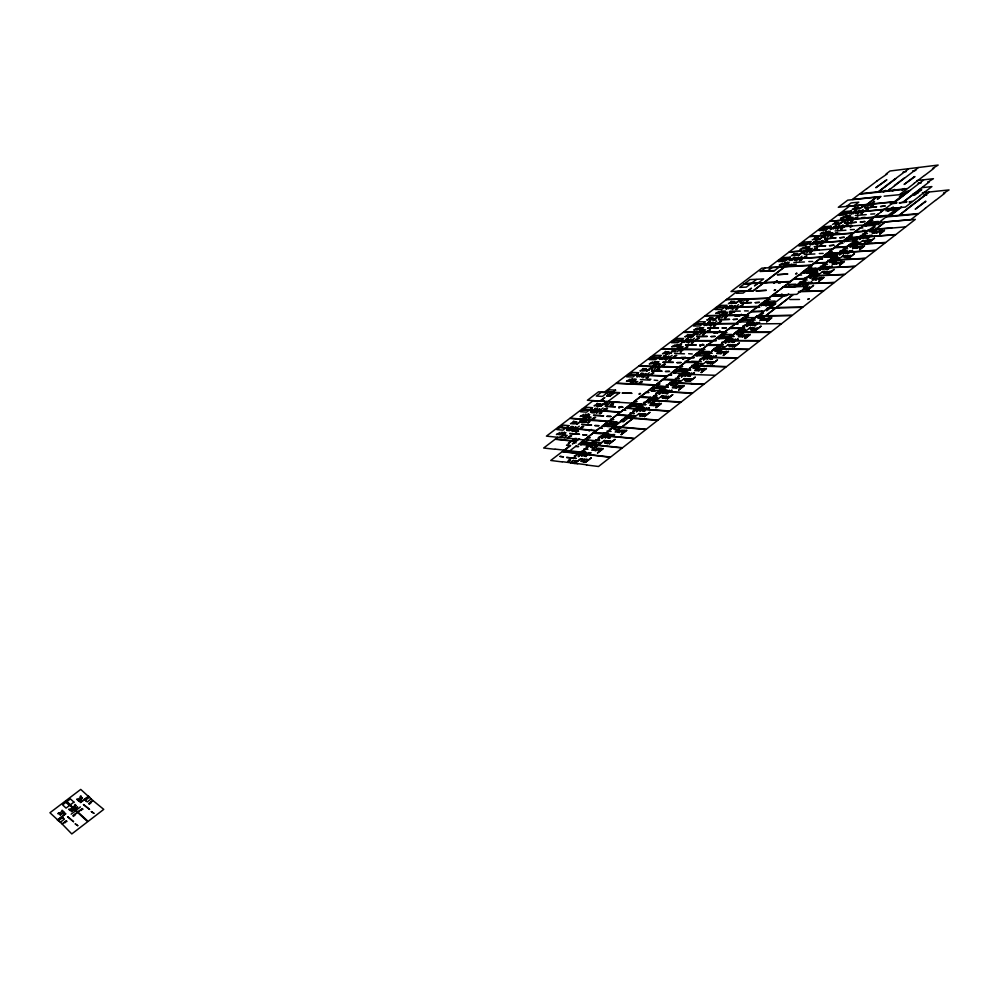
<?xml version="1.0" encoding="UTF-8"?>
<svg xmlns="http://www.w3.org/2000/svg" width="999" height="999" viewBox="0 0 999 999"><rect width="100%" height="100%" fill="white"/><g stroke="black" fill="none" stroke-linecap="round" stroke-linejoin="round"><path stroke-width="1.5" d="M925.299 208.279L935.364 200.437M925.511 208.254L918.718 213.549L899.287 215.285L925.136 195.267L926.448 195.142M935.576 200.412L944.767 193.257L943.431 193.394M715.134 375.537L704.095 384.14L691.183 383.591M781.368 323.876L770.778 332.13L757.404 332.155M905.531 227.023L895.891 234.553L869.48 236.538L872.289 235.215M584.053 462.025L584.715 461.513L583.778 461.401M607.804 443.618L608.466 443.106L607.504 443.007M642.807 416.483L643.443 415.996L639.535 415.909L641.296 414.548L638.373 414.323M665.721 398.726L666.345 398.239L662.387 398.201L664.123 396.865L661.163 396.703M688.311 381.218L688.935 380.731L687.924 380.694M710.576 363.948L711.201 363.474L707.142 363.549L708.828 362.25L705.794 362.175M732.542 346.915L733.154 346.453L729.058 346.591L730.719 345.304M754.208 330.132L754.807 329.67L753.758 329.67M806.867 289.31L807.442 288.861L806.368 288.898M827.509 273.301L828.084 272.864L826.997 272.914M847.889 257.505L848.451 257.08L847.352 257.143M867.994 241.92L868.543 241.496L867.444 241.571M799.512 299.463L789.859 299.525M649.375 402.747L651.161 403.059L654.245 400.661M810.838 278.022L812.824 278.084L815.609 275.924L817.157 275.849L812.062 279.995L817.419 275.836L844.58 274.575L834.527 282.405L807.429 283.529M851.248 246.803L853.283 246.803L857.567 244.593L852.622 248.614L857.841 244.58L885.489 242.657L875.711 250.287L849.525 251.973L852.634 250.437L848.101 252.06M581.718 455.956L583.94 454.245M584.253 454.008L586.563 452.372L584.427 454.021M605.244 437.774L607.429 436.088M607.729 435.851L610.014 434.24L607.916 435.876M639.909 410.989L642.045 409.34M642.345 409.103L644.58 407.53L642.519 409.115M662.599 393.444L664.71 391.82M665.009 391.596L667.22 390.035L665.197 391.596M684.989 376.148L687.062 374.55M687.362 374.325L689.547 372.777L687.549 374.325M707.055 359.091L709.115 357.505L706.842 357.467L703.733 359.865M728.82 342.27L730.856 340.709L728.558 340.696L725.486 343.069M750.299 325.686L752.297 324.138L749.974 324.163L746.952 326.498M802.509 285.339L804.432 283.841L802.06 283.941L799.125 286.201M822.989 269.505L824.887 268.044L822.489 268.169L819.592 270.392M843.193 253.896L845.067 252.447L842.644 252.597L839.797 254.795M863.136 238.486L864.984 237.05L862.537 237.238L859.727 239.41M581.893 455.981L584.115 454.258M605.419 437.799L607.604 436.101M640.084 411.001L642.232 409.353M662.787 393.456L664.897 391.833M685.177 376.161L687.25 374.55M707.242 359.103L709.302 357.517L711.45 357.555M729.02 342.27L731.043 340.709L733.216 340.721M750.486 325.674L752.484 324.138L754.682 324.113M802.697 285.327L804.632 283.841L806.892 283.741M823.188 269.505L825.087 268.032L827.359 267.907M843.393 253.883L845.266 252.435L847.564 252.285M863.336 238.474L865.184 237.038L867.507 236.863M875.599 229.283L885.102 221.94M573.051 463.286L576.46 460.801L574.537 460.564M596.515 445.292L593.319 447.764L591.371 447.552L593.381 447.564M596.715 444.992L600.087 442.532L598.139 442.332M619.855 427.247L616.695 429.695L614.722 429.52L616.758 429.495M631.58 418.032L634.889 415.621L632.904 415.472M654.42 400.387L657.692 398.002L655.669 397.889M676.773 383.254L673.726 385.614L671.678 385.514L673.776 385.427M676.935 382.979L680.169 380.631L678.109 380.544M919.742 195.841L931.905 186.588L922.114 187.637M919.954 195.816L913.136 201.099L909.14 201.96L912.437 201.636L905.406 207.068L884.44 209.066L881.068 211.838M580.781 458.666L574.562 463.474L570.616 462.974M583.891 456.206L586.338 454.52L587.4 454.645L585.177 456.368L586.413 456.506L585.676 456.131L587.574 454.67L610.302 457.305L598.513 466.496L586.401 464.972M604.383 440.409L598.251 445.154L594.243 444.73M607.442 437.999L609.865 436.326L610.938 436.426L608.753 438.124L610.002 438.249L609.253 437.887L611.126 436.451L634.19 438.673L622.577 447.727L598.488 445.179L603.571 441.246L606.418 441.546L604.632 442.932L607.567 443.593M639.16 413.511L633.154 418.156L629.058 417.832M642.145 411.151L644.542 409.503L645.629 409.59L643.493 411.238L644.767 411.338L643.993 411.014L645.816 409.602L669.392 411.213L658.029 420.079L645.454 419.105M661.937 395.904L656.018 400.474L651.86 400.224M664.884 393.569L668.356 392.008L666.233 393.643L667.532 393.706M684.39 378.534L678.558 383.042L674.35 382.867M687.287 376.236L690.746 374.675L688.673 376.286L689.984 376.336M706.53 361.401L700.774 365.859L699.325 365.821M709.39 359.141L712.836 357.58L710.789 359.178L712.112 359.203M728.371 344.518L722.689 348.913L721.228 348.888M731.193 342.282L735.451 338.998M749.912 327.859L744.305 332.192L742.819 332.192M752.684 325.662L756.88 322.415M804.957 285.239L809.015 282.105M822.814 271.478L817.469 275.612L815.933 275.674M825.461 269.38L829.457 266.283M843.081 255.806L837.811 259.877L836.25 259.965M845.691 253.734L849.637 250.687M863.074 240.334L857.879 244.355L856.305 244.468M865.646 238.299L869.555 235.277M581.018 458.691L580.282 459.265L582.305 458.841M604.62 440.434L603.896 440.996L605.931 440.559M639.41 413.524L638.686 414.086L640.746 413.623M662.187 395.916L661.475 396.453L663.536 395.991M684.64 378.546L683.94 379.083L686.013 378.596M706.78 361.413L706.093 361.938L708.179 361.438M727.946 345.042L728.621 344.518M749.5 328.371L750.162 327.859M823.076 271.466L822.439 271.953L824.562 271.391M843.356 255.781L842.719 256.268L844.842 255.694M587.712 454.408L589.922 452.684L591.171 452.822L587.887 454.42M611.251 436.188L613.436 434.503L614.697 434.615L611.425 436.213M645.928 409.353L649.362 407.779L646.116 409.365M668.643 391.783L672.065 390.209L668.831 391.783M691.046 374.45L694.442 372.877L691.233 374.45M713.124 357.355L716.52 355.794L713.323 357.367M734.902 340.509L738.286 338.948L735.102 340.509M756.393 323.888L759.752 322.327L756.58 323.888M808.616 283.479L811.95 281.918L808.815 283.466M871.128 235.115L868.044 236.638M690.946 374.675L689.16 376.061L690.297 376.099M729.357 345.055L730.032 344.53M750.923 328.371L751.585 327.847M756.305 324.101L754.607 325.424L755.768 325.412M814.173 279.433L813.523 279.92L814.435 279.42M834.59 263.624L833.953 264.111L834.864 263.611M847.664 253.421L849.262 252.173L875.436 250.499L865.496 258.254L851.51 259.078M874.625 232.642L874 233.129L874.899 232.63M582.542 458.878L581.793 459.453L585.064 459.178L581.418 461.113L583.541 461.363L586.188 459.315L587.375 459.453L586.101 459.602M606.168 440.584L605.431 441.158L608.741 440.846L605.107 442.769L607.267 442.982L609.877 440.959L611.076 441.083L609.79 441.233M640.983 413.648L640.272 414.198L643.606 413.836L640.022 415.734M663.786 396.004L663.074 396.541L666.445 396.141M686.263 378.609L685.564 379.145L688.96 378.708M708.428 361.451L707.742 361.988L711.163 361.513M729.607 345.055L730.294 344.53M751.186 328.371L751.847 327.847M824.824 271.378L824.187 271.865L827.721 271.228M845.104 255.682L844.48 256.169L848.026 255.494M752.309 328.584L750.674 329.857L753.945 330.132M815.908 279.345L815.271 279.845L816.67 279.782L815.821 279.62L817.819 278.072M836.35 263.524L835.713 264.023L837.137 263.936L836.263 263.786L838.236 262.262M856.505 247.914L855.881 248.401L857.604 248.089L853.246 248.139M865.733 240.771L864.21 241.945L867.719 241.945M876.41 232.505L875.798 232.992L877.234 232.879L876.348 232.755L878.258 231.268L880.743 231.069M655.681 403.608L653.471 405.319L654.195 405.631L649.725 405.344L655.656 400.749L650.911 400.661L648.051 402.872L650.661 400.649L647.702 400.474L644.767 402.722L643.506 402.647M662.874 398.039L666.133 396.391M707.629 363.386L710.851 361.75M729.545 346.416L732.754 344.792M744.355 334.952L742.257 336.576L743.056 336.8L738.348 336.8L743.968 332.455L742.494 332.455L739.56 334.715L737.449 334.715L739.597 334.54M753.234 328.072L751.161 329.682L753.496 329.67L757.192 327.822M765.758 318.369L763.698 319.967L764.51 320.192L759.752 320.242L765.296 315.959L763.798 315.984L760.913 318.206L758.765 318.244L760.938 318.044M826.285 271.503L824.3 273.052L826.735 272.927L830.356 271.104M846.59 255.781L844.63 257.305L850.698 255.332M856.443 248.164L858.378 246.666L860.851 246.491M905.494 210.115L915.484 202.385M905.718 210.102L898.963 215.322L889.734 216.146L901.647 207.093M915.708 202.36L924.812 195.305L923.513 195.442M642.22 415.896L644.78 413.923L646.003 414.011L644.705 414.185M658.154 403.758L655.369 405.706L656.605 405.794L655.931 405.482M665.109 398.164L668.868 396.278M709.914 363.436L713.648 361.576M731.855 346.441L735.564 344.58M746.952 334.952L744.292 336.8L745.591 336.813L744.854 336.576M768.381 318.331L765.758 320.167L767.07 320.155L766.32 319.942M820.504 277.947L818.506 279.495M840.946 262.1L838.973 263.636M583.816 462L580.943 461.276L582.754 459.865L579.944 459.515L574.787 463.499L577.597 463.861M659.128 403.621L659.777 403.334L650.986 404.57L655.906 400.761L680.868 402.26L669.692 410.976L644.83 409.278M688.049 381.206L684.927 380.756L686.638 379.433L683.628 379.32M747.951 334.777L748.588 334.478L739.585 336.051L744.23 332.455L770.441 332.392L759.889 340.622L733.753 340.509M769.392 318.157L770.029 317.869L760.976 319.505L765.559 315.959L792.057 315.534L781.643 323.651L755.219 323.901M806.593 289.323L803.208 289.173L804.794 287.949L803.596 287.999M821.528 277.747L822.152 277.46L812.699 279.495M827.247 273.314L823.825 273.227L825.386 272.015L822.165 272.178M841.982 261.9L842.607 261.601L833.104 263.711M847.614 257.53L844.155 257.48L845.691 256.293L842.444 256.493M608.141 426.436L605.282 425.986M862.661 230.457L865.321 230.382M887.574 211.351L893.156 207.055M888.298 211.288L893.268 207.467M765.958 306.131L768.543 304.283L775.174 304.121M781.967 293.943L779.62 295.617L773.014 295.829M590.834 443.131L588.149 445.204L581.918 444.543M591.47 442.644L594.155 440.584L587.899 439.947M603.446 433.416L605.044 433.766L616.645 424.812L605.219 423.851M612 426.823L614.66 424.775L608.316 424.238M635.514 408.691L638.124 406.68L631.693 406.243M638.548 406.468L641.346 404.195L634.902 403.783M661.4 388.848L658.691 390.821L652.172 390.484M684.665 370.791L687.2 368.843L680.569 368.643M706.555 353.908L704.058 355.844L697.364 355.719M729.307 336.376L731.768 334.478L724.974 334.478M748.164 321.94L750.586 319.967M751.161 319.518L753.808 317.595M772.152 303.334L769.754 305.195L762.824 305.357M793.918 286.551L796.278 284.74L789.26 285.015L786.9 286.825M814.697 270.654L817.219 268.581L809.015 268.856L816.021 268.319M832.729 256.631L835.189 254.845M845.004 247.277L846.203 247.34M855.444 239.111L853.183 240.859L845.966 241.383M855.981 238.699L858.253 236.95L851.036 237.5M864.759 232.043L868.518 230.132L871.84 229.857L869.642 231.756L872.115 229.845L875.586 229.42M865.509 231.468L868.181 230.157M875.586 223.576L873.351 225.312L866.083 225.911M876.111 223.177L878.358 221.453L871.066 222.078M569.105 460.839L567.182 462.325L562.337 461.713M580.906 451.735L578.783 453.371L562.462 451.473L569.88 445.866L566.52 445.217L570.629 445.504L564.51 450.187L569.867 450.799L576.011 446.091M587.1 446.953L587.749 446.453L586.825 446.353L589.897 444.805L582.167 443.768M598.975 437.799L599.537 437.362L598.901 437.3M601.248 436.039L599.4 437.062M605.082 433.079L593.93 432.517M613.935 426.248L618.331 422.864M621.341 420.542L624.625 418.007M627.097 416.108L624.837 417.307M633.528 411.138L632.879 411.101M639.51 406.531L637.999 406.893M645.329 402.048L643.743 402.472M645.566 401.86L647.389 400.449M649.125 399.113L647.901 399.8M658.241 392.083L656.842 393.019M659.265 391.296L661.288 389.735L660.314 389.685M668.031 384.54L669.829 383.141M671.203 382.08L669.667 382.48M680.282 375.075L678.833 375.799M693.206 365.11L691.77 365.434M693.756 364.685L694.43 364.173M702.272 358.129L700.823 358.841M703.496 357.18L705.469 355.656M712.025 350.599L713.786 349.238M715.234 348.127L713.91 348.626M733.578 333.978L735.314 332.642M737.175 331.206L735.751 332.043M738.523 330.157L737.786 330.532M744.992 325.174L743.78 325.624M746.54 323.976L748.451 322.502M754.832 317.582L756.543 316.258M798.126 284.191L795.416 285.514M798.513 283.891L800.361 282.467M801.073 281.918L799.312 282.505M808.191 276.423L805.481 277.747M811.038 274.226L809.739 274.475M820.941 266.596L820.366 266.271M826.822 262.063L828.446 260.801M829.694 259.84L830.506 259.216M831.58 258.391L830.681 258.841M836.75 254.395L827.896 255.294M838.223 253.271L835.963 254.258M839.023 252.647L840.821 251.261L839.759 251.323M841.033 251.099L840.446 250.786M846.84 246.616L848.451 245.379M849.874 244.28L848.813 244.842M856.905 238.848L858.616 237.525L850.211 238.162M860.863 235.801L860.264 235.514M878.059 222.54L864.759 223.676M582.342 450.886L579.07 453.409L581.918 453.733L585.189 451.198L582.155 453.758L586.413 454.258L588.548 452.597M601.56 436.063L598.101 438.062M601.972 435.739L605.057 435.864L601.748 438.424M605.706 432.867L602.484 435.352L605.369 435.626L608.591 433.129L605.606 435.651L609.939 436.063L612.037 434.44M614.123 426.273L618.518 422.877M627.434 416.096L625.774 417.382L628.708 417.607L631.593 415.372M627.809 415.809L628.583 415.084M640.122 406.306L636.975 408.741L639.922 408.941L643.081 406.506L640.159 408.953L644.592 409.265L646.653 407.667M649.437 399.125L648.526 399.837L651.485 400.012L654.345 397.814M649.8 398.851L650.711 398.139M658.478 392.157L655.844 393.993M658.878 391.845L662.262 391.695L659.065 394.168M662.674 388.911L659.565 391.308L662.549 391.471L665.671 389.061L662.799 391.483L667.282 391.708L669.318 390.134M668.219 384.64L670.142 383.154L673.151 383.291C666.37 388.936 675.461 380.182 678.209 383.316L672.339 387.849L676.885 388.062L676.136 387.774L678.321 386.076L680.569 386.176M671.49 382.118L670.953 382.53L673.963 382.654L676.773 380.494M671.852 381.83L673.838 380.307L672.864 380.269M680.569 375.112L677.834 376.76M680.769 374.962L684.577 374.463L681.43 376.898M689.422 368.281L692.27 366.084L695.316 366.171C689.285 371.503 695.928 364.26 698.801 366.084M693.431 365.197L696.116 365.547L698.888 363.411M693.781 364.922L695.916 363.274L694.767 363.249M702.559 358.154L699.762 359.777M702.747 358.004L706.593 357.455L703.483 359.865M712.225 350.686L714.098 349.25L717.182 349.288C711.201 354.545 717.869 347.377 720.691 349.151M715.584 348.102L714.884 348.639L717.969 348.676L720.704 346.566M715.759 347.964L717.694 346.478L716.783 346.466M723.288 342.158L721.802 343.044M723.863 341.72L724.625 341.121M724.812 340.971L728.308 340.696L725.237 343.069M732.854 334.777L735.626 332.642L738.748 332.63C732.816 337.824 739.51 330.731 742.294 332.455M737.612 331.106L736.4 332.043L739.522 332.03L742.22 329.945M737.786 330.969L738.748 329.907M745.254 325.212L742.719 326.523M745.828 324.775L749.725 324.163L746.69 326.498M755.044 317.657L756.867 316.258L760.014 316.208C754.133 321.328 760.851 314.298 763.598 315.984M795.654 286.338L798.388 284.228M805.868 278.459L808.516 276.411L811.75 276.261C805.981 281.219 812.761 274.35 815.409 275.936M811.4 274.188L809.265 275.836L812.499 275.687L815.072 273.701M816.083 270.579L818.968 268.356L822.214 268.182L819.33 270.417M822.04 265.984L819.23 268.144L822.489 267.982L825.561 265.784L822.751 267.957L825.149 267.832L827.184 266.408L825.349 267.819L827.634 267.707M826.173 262.799L828.783 260.776L832.055 260.589L829.769 262.537L832.317 260.577L835.738 260.227M829.682 260.09L832.117 258.204L830.644 258.441M838.561 253.234L834.852 255.107M838.735 253.097L842.382 252.61L839.522 254.82M847.065 246.678L848.775 245.354L852.072 245.13L849.837 247.04L852.347 245.105L855.793 244.718M850.149 244.305L849.5 244.792L852.796 244.568L855.306 242.632M850.624 243.931L851.435 243.306M861.95 235.19L859.215 237.3L862.524 237.05L865.534 234.915L862.799 237.038L865.246 236.85L867.232 235.464L865.446 236.838L867.769 236.663M730.831 336.713L720.029 345.042L718.069 345.03M731.143 336.476L741.758 328.284M788.673 293.856L786.313 295.679L773.214 296.091M881.468 222.065L878.146 224.775M895.928 211.001L900.911 207.155M573.289 460.402L570.292 462.712L567.469 462.35L570.541 459.99L569.33 459.84M578.246 456.568L581.605 453.971L578.771 453.646L575.412 456.231L574.2 456.081L578.483 453.608L562.15 451.71L550.749 460.464L562.087 461.9M596.853 442.195L593.906 444.48L591.033 444.18L594.068 441.845L592.844 441.708M636.375 411.675L639.622 409.165L636.675 408.966L632.891 411.426M798.863 286.214L801.797 283.953L798.775 284.078M835.326 258.067L832.779 260.027L829.719 260.202M859.452 239.423L862.274 237.25L858.953 237.5L854.732 239.772M896.128 210.989L889.41 216.171L886.35 216.446M570.516 462.737L573.513 460.427M578.483 456.593L581.843 453.996L586.101 454.495M594.143 444.505L597.09 442.22M601.985 438.449L605.294 435.889L609.627 436.301M611.088 431.418L607.017 431.044M628.945 417.619L631.83 415.397M636.625 411.7L639.872 409.19L644.293 409.49M651.735 400.025L654.582 397.827M659.303 394.18L662.512 391.708L666.995 391.933M674.213 382.667L677.022 380.494M681.668 376.898L684.827 374.463L689.372 374.625M696.365 365.559L699.138 363.411M701.373 361.688L691.57 361.276M712.275 353.271L702.409 352.934M718.231 348.676L720.953 346.566M739.784 332.03L742.482 329.945M755.256 320.08L743.731 320.042L739.56 322.265L743.581 319.955L740.346 319.992M807.167 279.995L804.145 280.132M812.761 275.674L815.334 273.689M827.534 264.273L822.939 264.523M835.589 258.054L833.453 259.99M847.627 248.751L842.994 249.063M855.581 242.62L853.471 244.518M857.592 241.059L852.946 241.396M867.457 233.441L862.786 233.803M872.926 229.495L872.102 229.433M899.637 194.543L906.705 189.111L859.215 194.243L852.309 199.475L880.931 196.491L877.359 199.226L880.456 196.728L876.722 197.115L867.132 204.433L871.028 203.921L874.55 201.373L871.228 203.896L894.38 201.736L904.107 194.256L884.127 196.166M914.185 183.317L924.35 175.524M657.692 380.494L654.158 380.144M692.245 353.971L688.636 353.721M748.276 310.951L744.542 310.864M812.699 261.488L808.815 261.551M823.188 253.434L819.292 253.534M854.345 229.52L850.386 229.695M874.737 213.861L870.741 214.086M914.397 183.292L907.542 188.561L888.173 190.672L918.556 167.482L938.161 165.06L932.504 168.544M924.562 175.499L933.84 168.381M900.561 195.841L906.455 191.321L908.703 191.084L901.622 196.516L899.387 196.741M623.388 409.877L610.651 419.667M632.08 403.196L625.324 408.391M633.653 401.785L646.216 392.132M656.568 384.178L668.955 374.662M679.17 366.808L691.146 357.804L694.218 357.63L691.458 357.567M701.448 349.687L713.486 340.447M723.426 332.804L735.089 324.038L738.211 323.788L735.376 323.813M745.092 316.159L756.792 307.155M766.558 299.663L778.221 290.884M787.487 283.566L798.9 274.812M808.303 267.582L819.542 258.941M828.82 251.81L839.909 243.294M849.063 236.251L860.002 227.847M867.756 222.078L861.937 226.548M869.13 220.829L877.996 214.023M702.21 349.425L713.286 340.909L694.842 340.821L692.045 342.957L692.669 343.256L691.333 343.244L694.53 340.809L691.433 340.796L688.249 343.219M713.586 340.684L724.475 332.317L705.681 332.53L703.034 334.553L703.82 334.74L702.484 334.74L705.369 332.53L702.247 332.542L699.45 334.677M832.666 249.163L822.514 256.968L802.971 258.167L806.942 255.894L802.634 258.192L799.362 258.391M863.81 225.225L853.77 232.942L834.165 234.34L836.912 232.979M874.275 217.183L884.177 209.565L864.11 211.463L861.6 213.374L862.349 213.549L860.901 213.674L863.76 211.501L860.389 211.813M853.296 212.2L884.452 209.365L894.192 201.873L873.825 204.033L872.202 205.27M687.587 361.363L685.152 361.313M709.203 344.742L706.967 344.555M772.664 295.966L775.187 294.156M587.2 439.448L588.299 439.56L584.989 442.107M610.614 421.441L611.962 421.353L608.703 423.863M650.699 390.609L651.61 390.846L654.782 388.399M673.438 373.127L674.375 373.339L677.497 370.929M695.866 355.881L699.899 353.696M717.981 338.873L721.99 336.7L734.14 336.388L722.289 336.463L725.336 334.128L724.138 334.128L724.924 334.303L722.102 336.463L718.918 336.463M745.866 317.42L747.065 317.407L744.068 319.717L753.021 319.593L763.498 311.513L750.848 311.925M767.282 300.949L768.506 300.911L765.546 303.184L774.6 302.947L784.927 294.98L772.352 295.392M824.025 257.305L827.921 255.207L837.237 254.62L827.16 262.4L814.547 262.974M829.782 252.884L831.043 252.797L828.208 254.982L837.524 254.395L847.439 246.753L845.341 246.89M850.074 237.275L851.348 237.188L848.538 239.335L857.954 238.636L867.731 231.094L854.47 232.28M864.497 226.186L868.331 224.113L877.821 223.314L868.019 230.881L855.156 231.756M870.104 221.878L871.378 221.766L868.618 223.901L878.109 223.089L887.761 215.647L885.626 215.834M801.648 275L798.713 275.137M832.217 251.473L829.245 251.673M852.497 235.876L849.487 236.114M862.861 227.897L859.852 228.147M584.477 442.345L580.244 444.792L581.343 444.917L584.652 442.357M584.815 442.082L587.887 439.722M608.191 424.1L603.995 426.536L608.366 424.113M608.528 423.851L611.55 421.516M631.568 406.118L627.397 408.529L631.743 406.131M631.892 405.869L634.865 403.584L634.153 403.334L635.289 403.409L632.067 405.881M651.66 390.659L654.607 388.399M654.932 388.149L657.866 385.889M674.412 373.151L677.322 370.916M677.634 370.679L680.531 368.456L679.782 368.244L680.943 368.281L677.821 370.679M696.852 355.894L699.712 353.696M700.024 353.446L702.884 351.261L702.122 351.074L703.296 351.086L700.212 353.459M718.98 338.873L721.802 336.7L718.606 336.7M746.653 317.582L743.88 319.717L740.659 319.755M765.059 303.421L761.076 305.731L765.246 303.421M768.094 301.086L765.359 303.197L762.1 303.284M810.052 268.806L807.392 270.854L804.058 271.029M825.087 257.243L827.721 255.22L824.362 255.432M830.631 252.972L828.009 254.995L824.65 255.207M850.936 237.35L848.338 239.348L844.954 239.598M865.571 226.099L868.131 224.126L864.709 224.413M870.966 221.94L868.406 223.913L864.984 224.201M655.107 388.161L658.279 385.714L657.13 385.664L664.435 386.388L661.862 388.374L655.344 388.049M793.843 278.883L806.318 278.484L816.533 270.604L807.292 271.066L803.171 273.351L807.105 271.079L803.77 271.253M810.464 268.631L807.592 270.841L816.82 270.367L826.872 262.625L813.848 263.511M713.011 344.78L723.388 344.692L706.743 344.73M734.377 328.321L744.879 328.097L729.245 328.521M827.097 256.968L837.849 256.306L825.599 257.068M892.357 191.259L894.779 189.398M773.613 283.316L776.897 280.806M773.813 283.304L777.06 280.819M619.83 402.397L614.422 402.26L612.524 403.708M819.105 249.85L813.573 250.075L817.332 247.952L813.236 250.1L809.952 250.324M650.087 380.182L640.359 379.583M684.49 353.833L674.55 353.484M740.284 311.114L730.019 311.151M804.445 261.963L793.83 262.437M814.897 253.958L804.22 254.495M845.928 230.207L835.102 230.944M866.258 214.635L855.319 215.509M571.465 440.984L568.181 443.494L569.243 443.618L568.593 443.331L571.64 440.996M571.803 440.721L576.148 438.324M850.199 227.522L852.035 226.111M571.977 440.746L575.012 438.411M902.072 190.26L904.357 188.511M579.295 438.636L572.377 443.956L579.532 438.661M589.123 431.106L591.333 429.42M618.98 408.204L621.216 406.493M682.779 359.278L684.864 357.679L680.906 357.592L685.164 357.442M699.874 346.091L701.835 344.593M719.779 330.906L717.744 332.467L713.411 332.692L717.444 332.692M741.345 314.36L739.335 315.909L734.964 316.196L739.048 316.121M683.154 359.178L685.589 357.317M700.436 345.929L702.834 344.093M717.532 332.817L719.892 331.006M739.135 316.246L741.47 314.46M57.405 819.979L64.298 814.722L62.687 813.211L60.265 815.059L58.417 813.286M669.867 353.284L669.155 353.821L681.48 344.63L679.17 345.142L679.62 344.605M692.207 336.263L691.52 336.788L703.671 327.709L699.088 327.747L699.849 327.972L697.714 329.595L695.466 329.608M713.561 319.992L714.248 319.468L709.203 320.042L712.699 318.182L710.439 318.219L706.755 320.08L708.066 319.83M799.175 254.72L798.538 255.22L809.914 246.728L805.069 247.065L805.918 247.203L803.92 248.726M57.53 820.104L65.859 813.76L64.735 814.397L63.137 812.874L64.123 812.125L63.424 811.463L63.549 812.324L60.464 814.672L58.616 812.911L57.867 813.71M73.089 808.303L70.13 810.576M73.377 807.866L76.224 805.694M88.724 796.34L80.494 802.609L81.344 801.735L79.695 800.261L78.709 801.011L77.997 800.374L79.008 800.561L82.068 798.238L80.145 796.54L81.019 795.878M606.755 401.561L600.624 406.231L601.123 405.656L598.851 406.118M713.81 319.98L725.561 311.039L720.916 311.126L721.69 311.338L719.58 312.949L717.307 312.987M816.757 241.558L812.724 244.643M607.867 401.536L619.805 392.632L604.832 391.82L615.933 383.404L655.631 385.214L620.716 412.05L603.259 410.789L606.605 409.041M58.304 820.853L62.65 817.532L63.761 818.593L62.425 817.881M89.635 797.127L85.24 800.311L86.389 801.323L85.677 800.149M560.963 437.612L564.248 435.102L566.171 435.302L564.173 435.314M584.715 419.655L581.293 422.115L583.478 422.09M584.902 419.355L588.136 416.895L590.097 417.045L588.074 417.095M604.932 404.083L608.316 401.66M631.53 383.816L634.665 381.431L636.675 381.506L634.615 381.618M654.283 366.621L650.998 368.981L653.021 369.043L651.423 368.806M654.457 366.333L657.554 363.973L659.59 364.036L657.504 364.16M676.897 349.375L673.651 351.71L675.711 351.735M677.06 349.101L680.119 346.778L682.18 346.79L680.069 346.953M805.943 250.961L802.921 253.122L805.119 252.984M806.068 250.724L808.878 248.589L810.876 248.601M883.341 192.22L885.763 190.384M74.251 809.377L71.279 811.638L74.351 809.465M74.675 809.053L77.635 806.967L74.775 809.153M573.389 428.733L571.141 430.444L573.563 428.746M573.701 428.496L576.036 426.873L573.876 428.509M597.165 410.601L594.954 412.287L597.34 410.614M597.477 410.364L599.787 408.753L597.652 410.377M643.481 375.287L641.333 376.923L643.668 375.287M643.781 375.062L646.041 373.489L643.968 375.062M666.271 357.917L664.148 359.528L666.458 357.917M666.558 357.692L668.793 356.131L666.745 357.692M739.472 302.06L741.932 300.175M837.324 227.447L835.426 228.896L837.524 227.435M837.587 227.248L839.61 225.836L837.786 227.223M857.716 211.888L859.727 210.502L857.916 211.875M606.905 404.22L605.357 403.908M698.076 334.677L695.991 334.677L699.2 332.367L701.997 332.542M726.198 313.211L724.312 313.087L721.34 315.347L719.867 315.372M790.072 264.46L788.099 264.423L783.728 266.683M825.723 237.263L823.501 237.437L826.473 235.302L829.495 235.215M846.041 221.766L843.793 221.965L846.74 219.855L849.787 219.718M894.442 185.539L904.52 177.847M60.327 822.239L64.373 819.168M75.724 810.726L71.191 814.185M76.011 810.276L80.42 806.917M91.134 798.963L87.15 802.01M843.568 226.923L840.671 229.133L842.107 229.008L841.37 228.833L843.905 226.898M843.83 226.723L848.089 224.438L846.215 225.125M864.023 211.301L868.256 209.028L866.383 209.728M581.805 427.172L583.678 426.561L582.429 426.448L579.095 428.996L576.223 428.733M605.644 408.966L607.504 408.341L606.243 408.254L602.959 410.764L600.037 410.552M663.511 364.76L665.371 364.123L664.073 364.086L661.113 366.346L658.079 366.258M686.176 347.44L688.036 346.79L686.713 346.778L683.803 349.001L680.731 348.963M725.149 317.657L727.759 315.672L746.765 315.185L736.026 323.426L717.357 323.614L721.44 321.266L717.032 323.614L713.898 323.651M731.156 313.062L728.558 315.06L747.115 314.91L757.866 306.643L738.985 307.093L736.263 309.166L736.925 309.428L735.564 309.465L738.661 307.093L735.489 307.168M746.952 300.999L749.525 299.038L768.743 298.289L758.166 306.418L739.272 306.868L743.331 304.545L738.948 306.88L735.776 306.955M800.886 259.765L802.697 258.379L822.227 257.18L811.912 265.11L792.694 266.021L795.466 264.673M830.981 236.763L832.642 236.251M831.767 236.176L833.428 234.902L853.458 233.192L843.443 240.884L823.713 242.32L827.659 240.06L823.376 242.345L820.067 242.595M844.18 226.686L847.102 225.2M864.372 211.264L867.282 209.778M582.504 427.447L579.395 429.021L596.578 430.606L608.291 421.603L590.721 420.367L588.786 421.84L589.497 422.115L587.874 422.54L588.573 422.814L587.337 422.702L590.421 420.342L587.524 420.104L584.515 422.39M613.236 403.958L611.076 404.57L614.123 402.235L611.176 402.048L608.216 404.308M664.273 364.96L661.425 366.346L679.27 367.045L690.509 358.416L672.302 358.042L670.329 359.54L671.016 359.802L669.467 360.202L670.067 360.527L668.756 360.502L671.99 358.029L668.93 357.967L665.709 360.427M686.95 347.627L684.115 349.013L704.957 349.363L702.172 349.325M725.948 317.819L724.587 317.844L727.434 315.672L724.287 315.721L721.528 317.832M732.192 313.049L731.068 312.899L728.234 315.06L725.074 315.11M747.764 301.149L746.403 301.186L749.2 299.038L746.016 299.138L743.293 301.211M796.265 264.061L792.357 266.046L789.098 266.233M801.673 259.927L799.387 260.677L802.359 258.404L799.088 258.604M831.855 236.85L830.431 236.963L833.091 234.927L829.769 235.19L827.184 237.163M837.699 232.392L833.828 234.365L830.506 234.628M857.229 217.457L854.495 218.806L885.414 215.996M857.991 216.87L854.145 218.831L850.798 219.143M872.339 205.906L870.891 206.044L873.476 204.071L870.092 204.408L867.582 206.331M756.43 279.545L751.423 283.216L743.656 283.816L757.816 283.216L754.482 285.901L758.016 283.204L763.398 282.979L753.283 290.684L747.914 290.896L751.473 288.187L747.727 290.896L731.006 291.521L761.862 268.144L772.002 267.582M854.357 205.507L858.778 202.16L851.111 202.947L846.715 206.281L866.92 204.458L876.498 197.153L847.739 200.162L838.311 207.293L851.81 205.806M600.262 400.874L604.882 397.515L600.436 400.886M611.063 392.669L606.643 396.029L609.889 396.216L614.385 392.807L619.23 392.869M611.238 392.682L607.055 395.854L609.952 396.029L614.148 392.832L598.588 391.795L587.4 400.262L595.067 400.736M812.224 239.86L817.919 238.062L815.946 239.573M815.034 237.899L814.21 238.349L815.271 238.274M832.479 224.463L835.763 222.864M787.449 259.39L785.127 261.151L778.296 261.563L780.619 259.802M808.029 243.731L805.731 245.479L798.85 245.966L801.123 244.231M828.333 228.284L826.073 230.007L819.118 230.582L821.365 228.871M59.141 813.411L62.787 810.863L62.125 810.239L62.225 811.076M80.832 797.152L77.348 799.799L76.673 799.188L77.647 799.337M565.596 428.146L562.937 430.169L556.942 429.607L559.602 427.584M635.389 375.075L632.829 377.01L626.56 376.773L629.108 374.837M666.233 351.835L662.524 353.708L663.811 353.496M680.394 340.834L677.909 342.719L671.465 342.682L673.938 340.796M688.486 334.915L684.802 336.775L686.088 336.551M702.996 323.639L705.444 321.778L698.9 321.853L696.465 323.701M724.15 307.555L721.74 309.39L715.134 309.54L717.544 307.704M724.725 307.118L727.135 305.282L720.516 305.444L718.106 307.28M745.579 291.258L743.194 293.069L736.513 293.306L738.885 291.508M795.029 253.846L791.42 255.669L792.756 255.394M801.273 248.913L803.271 247.39M814.809 239.66L818.031 239.173M835.077 224.238L839.709 224.026L850.536 215.772L840.821 218.294M884.902 186.601L894.942 178.958M885.102 186.576L878.333 191.746L860.002 193.731L866.732 188.636M895.141 178.933L908.903 168.669L918.218 167.52M668.443 351.873L664.909 353.746L671.116 353.221M690.734 334.915L687.212 336.775L693.144 336.426M797.402 253.696L793.98 255.507L799.462 254.508L803.945 251.099M836.225 224.138L838.173 222.652M895.678 178.871L878.645 191.708L887.849 190.709L890.359 188.799M785.127 263.212L785.776 262.725L784.402 262.799L785.226 262.949L783.204 264.498L780.843 264.635M796.303 254.708L797.876 253.509L793.718 253.933L794.292 253.496M801.086 251.061L789.285 251.86L799.262 244.293L814.372 243.194M826.248 231.918L826.872 231.431L825.474 231.543L826.323 231.668L824.362 233.167L821.952 233.354M846.39 216.571L847.015 216.096L845.604 216.234L846.465 216.333L844.53 217.819L842.107 218.032M686.301 338.948L687.599 338.961L685.339 340.547L672.502 340.484L683.141 332.405L697.314 332.38L692.519 336.026L689.522 336.026L691.208 334.74L687.25 334.915L687.861 334.44M793.368 257.405L794.742 257.317L792.607 258.816M813.96 241.721L817.257 241.646M850.636 213.798L851.847 213.686M836.475 225.012L834.103 226.81L845.866 225.824M63.861 813.573L64.997 812.936L63.998 813.698M80.444 800.936L79.47 801.685L80.582 801.061M557.717 437.3L555.469 439.023L576.011 441.171M562.237 433.866L564.497 432.155M567.07 430.194L571.59 426.735M579.944 420.379L588.598 413.798M591.358 411.688L593.793 409.827M597.439 407.055L601.086 404.27L607.192 404.682M630.232 382.08L634.34 379.096L633.865 379.657L636.151 379.17L629.894 383.741L616.283 383.129L627.409 374.687L639.897 375.149M653.633 364.26L657.192 361.563M663.436 356.793L668.194 353.171M672.002 350.274L674.35 348.489M684.015 341.121L678.92 345.142L676.96 344.593L677.697 344.83L675.524 346.478L673.314 346.466M686.363 339.335L697.115 331.156M707.804 323.002L710.127 321.241M726.685 308.629L730.107 306.019M785.401 263.911L787.861 262.038M797.464 254.832L796.815 255.332L797.726 254.82M811.625 243.931L814.06 242.083L816.982 241.87M814.347 241.87L819.143 238.212M827.709 231.793L828.621 231.293L827.984 231.768M846.215 217.595L849.762 214.897M668.506 353.271L667.557 353.796M690.833 336.263L689.897 336.788M786.837 263.112L787.224 262.637M848.151 216.408L848.501 215.959M792.532 259.003L789.198 260.577L790.671 260.277M813.174 243.281L809.864 244.842L811.338 244.543M813.248 243.094L815.359 241.608M851.772 213.873L855.781 210.826L854.07 211.176L855.294 211.064M606.518 401.548L601.448 405.407L598.613 405.219L600.399 403.858L597.102 403.646M670.179 353.047L675.037 349.35L661.051 349.175L650.262 357.355L662.924 357.617L665.222 356.006L663.611 356.218L664.722 356.243M88.586 796.215L81.781 801.398L80.132 799.937L82.53 798.114L80.607 796.415M876.697 181.094L887.312 173.851M886.063 174.001L890.034 170.991L908.591 168.706M866.932 188.611L876.897 181.069M759.977 271.453L774.262 270.841L779.033 267.208L784.49 266.895L763.773 282.692L758.391 282.917M744.904 283.504L749.887 279.595L763.611 278.946L758.191 282.929L751.61 283.216M760.676 271.416L765.421 267.944M799.525 244.093L809.34 236.651L824.462 235.464L820.042 238.823L816.845 239.073L818.406 237.887L814.684 238.174M829.757 221.166L839.472 213.798L853.446 212.475M831.518 221.216L844.704 220.03L840.346 223.351L837.125 223.639L838.661 222.465L834.427 222.977L834.989 222.552M903.034 172.115L906.193 171.566M912.636 170.954L915.833 170.392M841.87 241.97L847.477 237.475M916.982 180.569L923.638 179.808M919.654 182.879L918.069 183.242L919.38 183.092M919.979 182.842L921.278 182.705L919.704 183.054M928.108 181.93L933.441 178.696L923.975 179.77L893.406 203.059L890.196 203.371M927.834 182.143L929.157 182.005L903.084 202.098L899.15 202.947L906.23 202.248L906.917 201.711L903.421 202.06L920.291 189.048M910.539 190.097L893.73 203.022L896.965 202.697L896.29 203.222L890.871 203.759M821.515 257.617L827.209 253.047M919.43 189.935L921.727 189.698L914.622 195.18L912.337 195.417M913.198 193.669L917.856 193.182M922.389 192.707L929.058 192.008L923.788 195.23M926.722 194.93L925.411 195.055L929.395 191.983L949.05 189.922L943.705 193.182M866.533 204.633L864.959 204.783L859.764 208.741L854.807 209.228L858.166 207.43L852.184 209.478L853.533 209.166M869.817 204.433L866.732 204.608L863.823 206.693L866.096 206.468L864.235 206.518M871.353 205.232L873.438 205.032M854.932 207.38L854.382 207.804L855.456 207.692M854.857 207.617L858.641 207.243L857.13 208.404L860.389 208.079L864.684 204.807L849.287 206.343L839.734 213.599L853.708 212.275M800.886 273.464L806.668 268.831M863.161 209.528L857.542 213.986M856.93 210.764L853.271 213.736M857.954 211.576L861.051 211.288M864.147 210.989L867.244 210.702M884.427 209.253L897.664 208.004L888.049 215.422L885.913 215.609M853.646 212.45L854.869 212.337M855.144 212.312L857.454 212.088L855.781 213.499L857.654 212.075L860.114 211.838M843.78 216.583L840.484 218.556M853.059 217.22L850.524 219.156L847.052 219.618M849.587 217.682L851.847 217.345L845.291 219.768M862.05 217.62L865.122 217.345M875.074 216.458L886.113 215.459M848.039 219.206L855.756 218.319M845.017 219.792L829.445 221.403L819.767 228.746L864.085 225.012L873.963 217.42L853.758 219.368L851.348 221.204L852.234 221.266L850.798 221.403L853.421 219.393L850.062 219.693L847.527 221.641M844.979 220.005L846.54 219.867M877.159 217.27L883.291 216.721M885.738 216.958L918.019 214.086L911.038 219.53L881.393 222.253M869.829 220.479L872.851 220.217L869.567 220.692M779.969 289.535L786.101 284.827M843.044 224.875L837.349 229.408M836.85 226.074L833.129 229.083M835.226 226.348L830.244 229.32L831.73 229.008M848.813 225.574L851.76 225.324M833.828 227.023L839.709 226.536M842.656 226.286L845.591 226.036M848.538 225.786L851.473 225.537M833.341 227.784L819.492 228.946L809.652 236.413L824.774 235.215M875.161 226.923L871.902 229.445L868.955 229.683M823.663 231.88L820.329 233.878M875.811 229.27L881.168 228.821M820.679 233.604L824.412 233.304L830.356 231.144L819.392 239.51L817.394 239.66M832.816 232.68L830.244 234.64L826.797 235.065M881.38 228.659L891.745 227.822M829.357 233.104L831.605 232.779L825.049 235.202M875.798 229.408L877.372 229.283L872.227 233.267L877.646 229.258L905.768 226.848L915.334 219.38L885.289 221.94L873.114 231.481L870.853 231.656L873.114 231.331M824.212 234.353L828.633 234.003M834.527 233.529L837.487 233.304M823.938 234.565L828.358 234.216M834.252 233.741L837.212 233.516M837 233.666L840.047 233.429M824.724 235.439L826.273 235.314M873.114 232.767L882.679 230.532L879.108 232.542M758.84 305.781L764.784 301.024M850.087 237.987L858.878 237.325M822.652 240.434L816.87 245.03M867.781 236.838L869.005 236.751L867.157 238.187L868.593 238.087M820.179 241.433L823.089 241.221M868.868 237.874L867.631 237.962L869.217 236.738L895.616 234.765L885.813 242.407L871.69 243.394M821.353 241.546L827.184 241.109M844.667 239.822L848.064 239.573L844.192 241.808L848.263 239.56L857.666 238.861L847.726 246.528L834.989 247.265M813.448 243.069L814.647 242.982M814.909 242.969L817.182 242.807L819.23 241.371L817.382 242.782L819.804 242.607M814.647 243.169L816.92 243.007L815.196 244.455L817.12 242.994L819.53 242.819M819.804 242.794L823.101 242.557L820.179 244.792L821.59 244.693L820.866 244.493L823.451 242.532L843.168 241.096L832.991 248.913L812.811 250.649L810.339 252.535L811.2 252.635L809.789 252.722L812.474 250.674L809.19 250.899L806.58 252.884M868.069 239.972L862.449 241.009M870.753 239.785L864.697 241.77L867.794 240.185M869.38 240.072L870.479 239.997M840.022 243.394L843.006 243.182L839.747 243.606M856.78 242.532L859.028 242.37L856.106 244.48L853.271 244.68M856.568 242.695L858.616 242.545M808.728 247.452L799.924 249.4M861.638 243.956L871.902 243.232M858.153 244.343L861.425 244.106M812.287 248.351L809.065 250.524L788.973 252.11L779.02 259.653L793.718 258.928M834.29 247.789L845.129 247.053M814.272 249.013L817.194 248.813M853.521 247.914L862.774 245.966L859.177 247.989M840.721 250.574L842.132 250.487L839.36 252.622L842.644 252.41L845.678 250.25L842.906 252.397L845.329 252.235L847.339 250.836L845.529 252.223L847.826 252.085M737.349 322.302L743.393 317.457M828.858 253.296L837.874 252.66L835.576 254.433L828.433 254.882M829.245 253.459L837.562 252.922M847.839 252.26L849.063 252.185L847.177 253.646L848.888 253.334M801.985 256.206L796.128 260.864M795.866 257.292L792.032 260.402M792.806 258.803L793.993 258.729M794.255 258.704L796.503 258.566L798.576 257.13L796.702 258.554L799.1 258.416M793.98 258.916L796.228 258.778L794.48 260.252L796.428 258.766L798.825 258.616M792.332 259.016L778.758 259.852L768.643 267.52L783.478 266.696L789.198 262.525L783.241 264.648L779.595 264.86M819.642 259.053L822.602 258.866L819.367 259.265M836.775 257.979L839.01 257.842L836.051 259.977L833.241 260.152M836.575 258.142L838.598 258.017M827.771 260.314L829.182 260.24M841.533 259.515L851.722 258.916M782.604 263.112L779.232 265.135M838.074 259.865L841.32 259.678M791.483 264.223L788.835 266.246L785.451 266.583M783.89 265.072L788.223 264.822M791.121 264.66L794.292 264.273M833.203 262.188L830.968 262.462L833.191 262.337L835.938 260.215L837.499 260.127L832.204 264.211L837.761 260.102L865.171 258.504L855.256 266.246L829.307 267.62L832.429 266.071L827.896 267.695M778.833 267.22L772.165 267.607L767.607 270.916L761.038 271.266M809.003 267.233L811.95 267.07L808.728 267.445M767.806 270.916L774.45 270.567M809.215 268.868L816.27 268.494M817.444 268.431L818.631 268.369L815.821 269.78M715.571 339.036L721.703 334.128M827.634 267.894L828.845 267.832L826.935 269.305L828.346 269.231M828.633 269.018L827.422 269.081L829.045 267.819L854.982 266.458L844.904 274.313L817.744 275.599M815.534 269.992L816.595 269.942L807.816 270.741M807.267 271.166L814.347 270.804L812.012 272.602L804.944 272.952M816.52 273.639L818.718 273.526L815.733 275.687L812.949 275.824M816.308 273.801L818.306 273.701M809.652 274.625L810.576 274.588L808.578 275.874M805.269 277.909L806.318 277.872L804.707 278.346M793.318 279.283L806.006 278.721L795.816 286.576L783.191 287.075M767.407 282.355L790.571 281.518L811.5 265.434L784.752 266.883L764.035 282.68L767.17 282.542M800.311 281.743L801.685 281.681L798.838 283.878L802.06 283.741L805.169 281.531L802.322 283.741L804.707 283.641L806.755 282.193L804.907 283.629L807.155 283.541M778.458 283.104L780.469 283.017M788.91 284.478L795.891 284.191M807.155 283.728L808.353 283.691L806.418 285.177L807.816 285.127M808.104 284.902L806.905 284.952L808.553 283.679L834.252 282.63L824.038 290.597L810.301 291.084M795.129 285.739L796.178 285.689L794.63 286.126M693.481 356.006L699.7 351.036M782.891 287.3L807.055 286.351L796.74 294.343L772.677 295.142M807.13 287.175L803.708 287.787M809.739 287.075L806.106 288.911L803.696 288.998M805.706 287.437L806.842 287.4M808.378 287.337L809.452 287.3M800.524 291.258L810.514 290.909M798.713 291.483L800.311 291.433M798.413 291.758L823.626 290.921L802.896 307.08L779.645 307.43M779.807 295.604L786.488 295.392M726.548 299.488L768.93 298.152L790.147 281.843L763.648 282.967L753.246 290.896L737.062 291.496L716.083 307.417L729.233 307.105L731.443 305.557L729.807 305.819L730.956 305.794M726.435 299.575L740.946 299.126L736.275 302.685L733.204 302.759L734.852 301.511L731.28 301.611M742.682 299.076L741.196 299.126L735.564 303.409L735.976 302.909L730.893 303.534L734.377 301.686L732.08 301.748L728.421 303.609L729.732 303.346M745.754 299.151L742.869 299.076L739.747 301.311L741.882 301.248L740.159 301.136M745.791 299.737L748.463 299.663M767.269 299.3L770.154 299.213L766.982 299.525M731.405 301.336L730.806 301.785L731.817 301.76M768.156 301.248L775.112 301.061L772.714 302.909L765.771 303.084M763.498 304.146L775.748 303.821L770.391 307.817L767.744 307.879M671.078 373.226L677.397 368.169M761.8 303.509L774.3 303.184L763.798 311.288L761.787 311.326M738.523 304.658L732.392 309.528M763.099 304.433L768.356 304.295M732.517 305.594L728.508 308.828M729.42 307.105L730.569 307.08M730.818 307.068L733.004 307.018L735.152 305.519L733.191 307.018L735.514 306.955M728.945 307.33L715.796 307.642L705.269 315.622L719.617 315.372M730.281 307.292L725.774 308.891L727.21 308.641M730.544 307.292L732.717 307.23L730.881 308.778L732.916 307.23L735.227 307.18M756.892 307.28L759.764 307.217L756.605 307.505M779.407 307.617L776.248 307.692L792.944 294.78L775.998 307.692L770.579 307.817M767.17 308.167L770.017 308.117M719.168 311.388L715.696 313.461M724.325 311.788L716.071 313.174M751.573 311.363L762 311.164M766.708 310.814L770.204 308.104L775.611 307.992L765.596 315.734L760.214 315.834M729.133 311.963L734.74 311.85M723.226 312.3L727.434 312.212M730.244 312.163L734.44 312.088M727.572 313.024L724.824 315.122L721.528 315.347M763.523 313.124L760.014 315.834L756.955 315.884M719.53 315.634L720.991 315.609M724.025 315.734L721.191 315.609L718.019 317.882L720.129 317.844L718.443 317.707M745.803 315.796L748.663 315.746L745.516 316.021M709.777 317.782L709.178 318.231L710.177 318.219M709.652 318.057L713.186 318.007L711.513 319.28L714.547 319.23L719.28 315.634L704.932 315.884L694.442 323.838L707.429 323.713L709.677 322.14L708.041 322.39L709.178 322.377M746.715 317.744L753.583 317.645M753.009 318.219L754.033 318.194M752.784 318.381L754.133 318.369M713.074 320.105L716.083 320.067M648.363 390.684L654.782 385.552M743.768 319.942L752.709 319.83L742.07 328.047L729.994 327.959M716.695 321.316L710.476 326.261M748.463 321.715L749.799 321.703L746.852 323.976L749.999 323.951L753.196 321.666L750.249 323.938L752.572 323.926L754.682 322.44L752.759 323.926L754.969 323.901M710.739 322.19L706.668 325.487M741.308 321.915L749.188 321.94L747.427 322.515M707.617 323.713L708.753 323.701M709.015 323.688L711.163 323.676L713.336 322.165L711.35 323.676L713.648 323.651M707.142 323.926L694.155 324.063L683.491 332.155L697.652 332.118M708.466 323.913L703.958 325.499L705.394 325.262M708.728 323.913L710.876 323.888L709.003 325.462L711.063 323.888L713.361 323.863M713.611 323.863L716.745 323.838L713.611 326.236L714.947 326.223L714.31 325.936L717.07 323.838L735.739 323.664L724.824 332.043L706.493 331.918L710.389 329.707L706.168 331.918L703.059 331.918M754.944 324.113L756.106 324.101L754.108 325.649L755.469 325.637M743.743 325.849L742.781 326.248M697.352 327.984L693.855 330.082M754.645 327.834L749.2 328.609M702.422 328.471L694.23 329.782M705.594 329.795L702.809 331.918L699.55 332.105M702.322 329.982L704.457 329.807L702.372 329.807L699.35 332.105L697.901 332.118M743.618 329.945L745.741 329.932L742.632 332.192L739.947 332.205M743.393 330.12L745.329 330.107M747.889 332.005L757.629 331.98M697.564 332.38L699.013 332.367M744.567 332.192L747.664 332.18M724.138 332.442L726.96 332.442L723.85 332.679M689.884 336.651L692.844 336.663M721.952 336.813L728.733 336.813L726.098 338.961L727.11 338.961M694.567 338.211L691.47 340.572L689.21 340.559L691.221 339.023L689.023 340.559L686.887 340.547M727.135 338.162L728.471 338.162L725.486 340.459L728.583 340.484L731.83 338.174L728.845 340.484L731.131 340.497L733.266 338.986L731.318 340.497L733.503 340.497M726.835 338.386L727.846 338.386L719.492 338.698M688.648 339.023L685.526 340.547M713.573 340.572L716.37 340.584L695.129 340.597L699.25 338.224L697.914 338.224L694.817 340.584L691.72 340.572M733.466 340.721L734.627 340.734L732.592 342.295L733.94 342.307M685.039 340.759L672.215 340.709L661.4 348.913L675.386 349.088M686.35 340.771L681.842 342.345L683.266 342.12M691.183 340.796L688.91 340.784L686.825 342.382L688.723 340.784L686.6 340.771L684.515 342.37M734.253 342.07L733.091 342.07L734.814 340.734L759.602 340.859L748.863 349.225L735.639 349.063M721.778 342.345L722.714 342.345L721.753 342.757M733.054 344.555L727.647 345.279M734.228 344.805L735.264 344.805M675.224 344.805L671.703 346.915M717.757 345.267L719.73 345.292L708.953 353.596L696.877 353.396M707.354 345.354L717.532 345.442M680.219 345.392L672.09 346.628M721.852 346.753L724.188 346.603L721.041 348.888L718.381 348.851M683.304 346.803L680.481 348.963L675.636 349.088M726.236 348.776L735.863 348.888M722.951 348.913L726.011 348.951M675.287 349.35L679.657 349.588M717.956 351.273L715.821 351.411L717.919 351.448L720.891 349.151L722.352 349.175L716.658 353.584L721.303 353.658L720.529 353.396L722.652 351.76L724.949 351.785M702.934 351.436L709.64 351.536L707.142 353.459L700.449 353.346M665.634 351.348L665.009 351.823L668.93 351.698L667.22 352.997L671.428 352.984M677.072 351.76L679.907 349.588L682.979 349.638L680.057 351.86L681.38 351.885L680.606 351.685L683.291 349.638L701.86 349.7L690.809 358.191L672.602 357.817L676.748 355.432L675.436 355.407L672.29 357.804L669.23 357.742M723.089 353.446L726.847 351.336L717.894 352.822L722.602 349.175L748.526 349.488L737.824 357.842L711.987 357.342M696.565 353.646L708.641 353.833L697.689 362.287L695.741 362.237M601.947 426.361L608.566 421.066M705.531 354.82L706.842 354.845L703.808 357.18L706.88 357.242L709.914 354.895L707.13 357.242L709.402 357.292L711.563 355.769L709.59 357.292L711.738 357.33L713.711 355.806M705.219 355.057L706.218 355.07L704.47 355.644M672.115 355.344L668.98 357.742L664.46 357.642M666.246 356.094L663.111 357.617M662.624 357.842L649.962 357.58L638.998 365.896L652.797 366.296M663.923 357.867L659.402 359.428L660.826 359.215M668.681 357.967L664.173 357.867L662.05 359.478M712.424 358.966L711.276 358.941L713.036 357.592L737.524 358.067L726.648 366.558L713.561 366.208M700.774 359.078L699.799 359.478M712.324 361.788L713.336 361.813M685.913 361.825L695.966 362.075M685.152 362.412L697.377 362.525L686.45 370.954L674.525 370.579M657.13 361.738L656.668 362.275L658.978 361.775L646.728 371.104L647.202 370.554L642.295 370.966L645.854 369.068L643.668 369.006L639.947 370.879L641.221 370.679M652.797 361.875L649.25 363.998M656.43 362.275L654.507 361.663L655.232 361.938L653.034 363.611L650.849 363.549M657.704 362.55L649.637 363.698M700.024 363.624L702.334 363.499L699.138 365.809L696.515 365.746M660.701 364.061L657.829 366.246L653.046 366.296M704.283 365.771L713.798 366.021M701.023 365.859L704.058 365.946M679.894 366.446L682.654 366.533L679.595 366.683M652.684 366.571L656.992 366.883M696.016 368.231L693.905 368.344L695.978 368.406L698.988 366.084L700.436 366.121L694.655 370.592L699.25 370.741L698.488 370.467L700.636 368.793L702.921 368.868M643.094 368.481L642.469 368.968L643.431 368.993M642.944 368.793L646.328 368.893L644.592 370.217L647.514 370.317L652.447 366.558L638.648 366.171L627.709 374.463L640.197 374.925L642.519 373.301L640.933 373.501L642.02 373.539M654.37 369.081L657.242 366.895L660.277 366.983L657.317 369.243L658.616 369.28L657.866 369.068L659.49 368.619L658.741 368.406L660.589 366.983L678.92 367.332L667.707 375.936L649.737 375.274L653.92 372.877L652.622 372.827L649.425 375.262L646.415 375.149M701.011 370.542L704.807 368.419L695.903 369.83L700.686 366.133L726.298 366.833L715.434 375.299L689.922 374.413M646.515 369.68L649.4 369.78M656.618 370.005L659.515 370.105M646.203 369.917L649.088 370.017M654.869 370.204L660.639 370.379M674.213 370.816L686.126 371.203L675.024 379.77L673.101 379.695M677.459 371.041L684.065 371.253L681.53 373.201L674.924 372.977M683.616 371.715L684.914 371.765L681.842 374.126L684.877 374.238L687.949 371.865L685.114 374.238L689.66 374.4L691.67 372.852M683.304 371.953L684.29 371.99L682.767 372.365M682.542 372.552L683.528 372.577L681.53 374.113L678.633 374.013M649.35 372.714L646.166 375.149L641.708 374.975M643.531 373.401L640.371 374.937M669.03 374.812L671.753 374.9L668.718 375.037M678.833 376.049L677.809 376.448M641.171 375.199L636.663 376.748L638.074 376.548M645.866 375.374L641.408 375.212L639.273 376.848M691.42 378.808L687.674 380.681L685.414 380.594L688.648 378.946M675.262 378.409L679.507 378.571L676.448 378.646M690.097 379.008L691.108 379.046M642.844 377.884L646.116 375.387L649.125 375.499L645.854 377.997L647.14 378.047L646.565 377.709L648.101 377.322L647.439 377.035L649.437 375.512L667.394 376.173L656.006 384.94L638.398 383.941L642.382 381.693L641.096 381.63L638.099 383.928L635.102 383.791M663.398 379.121L673.326 379.52M672.789 379.945L674.7 380.02L663.623 388.574L651.86 387.999M648.189 379.133L650.936 379.245M662.637 379.72L672.552 380.132M677.884 380.731L679.745 380.806M630.044 379.17L626.46 381.318M633.616 379.645L631.743 378.996L632.454 379.27L630.219 380.969L628.059 380.881M634.877 379.957L626.86 381.019M682.03 383.004L691.42 383.404M678.796 383.054L681.793 383.179M637.774 381.556L634.865 383.778L630.132 383.753M657.305 383.816L660.027 383.928L656.992 384.053M667.182 385.189L665.971 385.327L667.245 385.389M678.633 387.887L682.454 385.751L673.601 387.075L678.446 383.329L703.746 384.415L692.732 393.007L667.532 391.72M651.535 388.249L663.299 388.823L652.035 397.515L650.137 397.402M661.088 389.086L662.062 389.135L660.539 389.51M652.097 390.934L654.969 391.084M646.278 392.295L648.975 392.432L645.966 392.532M667.844 393.469L666.733 393.406L668.543 392.02L692.432 393.244L681.231 401.985L656.256 400.487M655.856 393.219L656.705 393.269L655.856 393.668M654.32 395.716L657.117 395.866L654.083 395.891M667.557 396.466L668.556 396.528M640.571 396.665L650.374 397.227M649.812 397.652L651.71 397.764L640.471 406.431L628.87 405.669M639.797 397.265L649.575 397.839M655.431 398.077L657.267 398.176M634.39 401.423L637.075 401.586L634.078 401.66M594.929 400.811L593.119 400.699L581.868 409.24L593.993 410.114L596.366 408.454L594.805 408.603L595.866 408.678M603.821 401.286L632.255 403.184M597.277 403.321L596.628 403.808L597.564 403.871M604.682 404.071L607.754 404.27M628.546 405.919L640.134 406.693L628.708 415.509L617.419 414.46M610.239 404.882L613.286 405.082M637.762 407.068L638.723 407.142L636.675 408.716L628.97 408.191M599.587 405.557L596.328 405.944L599.924 404.033L597.802 403.883L594.03 405.781L595.292 405.606M628.895 408.441L636.375 408.953L633.865 410.439M603.071 408.029L599.787 410.539L595.466 410.227M623.151 409.865L625.861 410.214L622.889 410.264M604.245 408.916L606.917 409.103M597.352 408.591L594.168 410.127M593.681 410.352L581.555 409.478L570.117 418.144L583.316 419.23M594.917 410.439L590.421 411.95L591.808 411.775M599.487 410.776L595.154 410.452L592.944 412.137M630.269 413.111L634.402 413.411L630.032 413.299M591.595 412.724L594.517 412.937M632.667 415.659L634.477 415.796M596.353 413.361L599.725 410.789L602.647 411.001L599.275 413.574L600.536 413.673L599.987 413.286L601.523 412.912L600.886 412.599L602.946 411.026L620.391 412.3L608.666 421.316L591.595 419.705L595.629 417.42L594.38 417.32L591.296 419.68L588.386 419.443M616.633 415.072L628.383 415.759L616.97 424.563L605.544 423.588M587.986 414.398L587.474 414.972L589.747 414.535L576.96 424.275L577.472 423.688L572.727 423.901L576.348 421.978L574.263 421.803L570.479 423.701L571.728 423.526M636.55 418.206L645.691 418.918M583.803 414.348L580.157 416.533M633.403 418.169L636.313 418.394M587.25 414.96L585.464 414.198L586.138 414.523L583.841 416.271L581.743 416.108M627.734 418.256L624.812 418.019L620.666 421.216L623.588 421.453M588.436 415.322L585.626 415.109L583.828 416.483L580.569 416.221M591.146 417.132L588.149 419.418L583.553 419.255M611.151 419.293L613.786 419.493L610.826 419.53M620.254 421.391L623.526 421.653L627.971 418.219L632.854 418.406L621.603 427.097L605.781 425.749M609.677 421.341L616.395 421.89M611.563 421.728L617.919 422.252L615.272 424.288L608.928 423.763M583.179 419.53L587.287 420.079M580.219 421.453L586.251 421.965M573.763 421.203L573.101 421.703L574.025 421.778M579.895 421.703L585.926 422.215M573.588 421.528L576.823 421.803L575.012 423.189L577.809 423.426L582.954 419.518L569.755 418.431L558.341 427.085L570.267 428.184L572.677 426.498L571.128 426.635L572.177 426.735M605.669 426.261L613.136 426.873M599.75 427.847L586.825 437.774L590.172 437.662L587.574 437.412M579.308 426.173L575.986 428.708L571.728 428.309M599.8 428.009L602.422 428.246L599.475 428.259M609.203 429.095L610.439 429.208L613.436 426.898L616.346 427.147C609.427 433.004 618.381 424.038 621.241 427.372L615.172 432.067L619.018 431.793L618.281 432.355L619.555 432.467L618.856 432.13L621.116 430.369L623.289 430.569M573.651 426.648L570.441 428.196M621.266 432.342L625.149 430.169L616.458 431.281L621.478 427.397L645.928 429.52L634.502 438.424L610.177 436.088M569.954 428.421L558.029 427.322L546.428 436.126L559.415 437.45L565.921 432.692L563.673 433.116L564.185 432.517M571.178 428.534L566.683 430.032L568.056 429.87M575.674 428.946L571.416 428.559L569.168 430.257M571.378 430.594L578.546 431.268M566.745 430.432L569.617 430.706M572.489 430.981L578.221 431.518M593.131 433.129L604.707 434.028L593.131 442.957L581.88 441.783M572.489 431.58L575.899 428.971L578.783 429.233L575.362 431.843L576.598 431.968L576.073 431.556L577.597 431.193L576.997 430.856L579.083 429.258L596.253 430.856L584.353 439.997L567.557 438.062L571.628 435.764L570.392 435.639L567.257 438.037L564.41 437.749M560.064 432.405L556.393 434.602M563.436 433.091L561.713 432.28L562.362 432.629L560.027 434.403L557.966 434.19M564.61 433.491L561.838 433.216L560.014 434.615L556.805 434.29M567.22 435.402L564.173 437.724L559.64 437.475M595.666 439.785L599.712 440.197L595.429 439.972M584.952 439.21L578.234 444.58M592.594 441.895L593.531 441.995L591.945 442.395M597.889 442.52L599.662 442.707M591.708 442.582L592.644 442.682L590.746 444.143L581.942 443.431M575.674 441.421L555.132 439.273L543.656 448.014L554.957 449.3M581.543 442.033L592.794 443.219L581.031 452.297L579.22 452.085M574.05 442.594L576.186 442.819M585.926 447.04L587.15 447.177L590.184 444.83L593.044 445.142C586.076 451.086 594.979 442.02 597.889 445.442L591.72 450.199L595.529 449.975L594.792 450.537L596.041 450.686L595.367 450.312L597.652 448.539L599.8 448.763M576.061 446.253L578.633 446.541L575.736 446.503M585.289 448.976L587.961 449.275L583.703 449.013M597.739 450.574L601.648 448.389L597.664 448.314L595.866 449.712L593.019 449.4L598.114 445.467L622.202 448.014L610.614 457.055L586.65 454.283M555.194 449.125L564.285 450.162M570.104 450.836L579.457 451.898M569.093 460.027L570.004 460.139L568.181 460.726M574.3 460.751L576.036 460.964M577.847 463.661L586.65 464.772M75.187 805.294L75.012 804.407L75.724 805.044L72.665 807.217L65.684 800.823L80.732 789.41L92.87 800.474L88.761 803.608L89.498 804.257L89.273 803.508L90.722 803.333L90.484 802.584L93.044 800.624L103.746 809.377L88.124 821.39L78.009 812.112L80.882 809.914L81.443 810.426L81.993 809.078L82.992 809.24L82.255 808.578L77.835 811.95L72.765 807.304M72.24 807.529L65.272 801.136L49.95 812.761L62.113 823.963L66.271 820.791L66.983 821.465L66.109 821.203L65.422 822.664L64.885 822.14L62.275 824.138L71.791 833.94L87.687 821.715L77.585 812.437L74.825 814.547L74.925 815.396L73.601 815.484L73.589 816.42L72.877 815.746L77.422 812.274L72.353 807.617L69.381 809.877L68.669 809.227L69.718 809.452M808.566 298.801L807.791 299.413L809.302 298.776L808.566 298.801M802.559 307.342L792.369 315.297L765.846 315.734L775.923 307.942L802.559 307.342M657.679 420.342L646.303 429.22L621.84 427.122L633.091 418.419L657.679 420.342M591.233 457.842L585.589 462.225L591.233 457.842M603.159 448.601L597.552 452.947L603.159 448.601M614.934 439.473L609.365 443.781L614.934 439.473M626.673 430.357L621.153 434.64L626.673 430.357M649.837 412.387L644.405 416.608L649.837 412.387M661.338 403.471L655.943 407.654L661.338 403.471M672.702 394.655L667.332 398.813L672.702 394.655M684.04 385.864L678.708 389.997L684.04 385.864M695.229 377.185L689.947 381.281L695.229 377.185M706.405 368.506L701.161 372.577L706.405 368.506M717.457 359.94L712.237 363.986L717.457 359.94M728.471 351.398L723.301 355.407L728.471 351.398M739.372 342.944L734.228 346.94L739.372 342.944M750.237 334.515L745.129 338.486L750.237 334.515M760.976 326.186L755.906 330.12L760.976 326.186M771.69 317.869L766.658 321.778L771.69 317.869M813.511 285.452L808.603 289.248L813.511 285.452M823.863 277.41L819.005 281.181L823.863 277.41M834.115 269.468L829.27 273.214L834.115 269.468M844.33 261.538L839.535 265.259L844.33 261.538M854.432 253.709L849.662 257.405L854.432 253.709M864.522 245.879L859.777 249.55L864.522 245.879M874.487 238.149L869.779 241.795L874.487 238.149M884.44 230.432L879.769 234.053L884.44 230.432M925.236 201.436L915.209 209.216L925.986 201.361L925.236 201.436M895.391 208.316L893.181 210.015L885.851 210.702L888.061 209.003L895.391 208.316M576.173 458.379L566.645 457.442L576.173 458.379M645.766 404.632L635.826 404.183L645.766 404.632M668.331 387.212L658.254 386.925L668.331 387.212M690.571 370.03L680.369 369.905L690.571 370.03M817.619 271.928L806.755 272.615L817.619 271.928M639.81 393.506L638.935 394.18L640.484 393.544L639.81 393.506M774.924 289.835L774.125 290.447L775.649 289.81L774.924 289.835M796.365 273.376L795.579 273.988L797.09 273.351L796.365 273.376M77.735 825.649L75.3 823.925L77.735 825.649M93.869 813.261L91.371 811.6L93.869 813.261M586.713 434.965L582.854 434.815L586.713 434.965M598.801 425.686L594.917 425.562L598.801 425.686M610.876 416.421L606.967 416.321L610.876 416.421M622.802 407.267L618.856 407.205L622.802 407.267M669.517 371.416L665.471 371.478L669.517 371.416M681.068 362.55L676.997 362.637L681.068 362.55M703.87 345.042L699.762 345.192L703.87 345.042M715.122 336.401L710.988 336.576L715.122 336.401M726.348 327.784L722.19 327.997L726.348 327.784M737.437 319.268L733.266 319.505L737.437 319.268M759.452 302.385L755.232 302.66L759.452 302.385M833.878 245.23L829.52 245.679L833.878 245.23M844.23 237.287L839.859 237.762L844.23 237.287M864.759 221.516L860.364 222.04L864.759 221.516M885.027 205.969L880.581 206.543L885.027 205.969M560.039 456.418L563.411 456.83L560.039 456.418M914.247 176.711L904.12 184.453L914.997 176.623L914.247 176.711M631.743 393.294L622.352 393.044L631.743 393.294M766.283 290.334L756.193 290.921L766.283 290.334M787.624 273.988L777.434 274.7L787.624 273.988M73.501 821.653L67.62 816.683L73.501 821.653M89.523 809.39L83.491 804.57L89.523 809.39M579.445 434.265L569.667 433.529L579.445 434.265M591.483 425.05L581.63 424.4L591.483 425.05M603.496 415.846L593.568 415.284L603.496 415.846M615.359 406.768L605.357 406.281L615.359 406.768M661.862 371.166L651.585 371.016L661.862 371.166M673.363 362.362L663.011 362.287L673.363 362.362M696.066 344.98L685.589 345.067L696.066 344.98M707.267 336.401L696.728 336.563L707.267 336.401M718.443 327.834L707.841 328.072L718.443 327.834M729.495 319.38L718.83 319.692L729.495 319.38M751.41 302.597L740.634 303.059L751.41 302.597M825.536 245.816L814.385 246.741L825.536 245.816M835.851 237.912L824.65 238.911L835.851 237.912M856.318 222.253L845.004 223.376L856.318 222.253M876.498 206.793L865.097 208.042L876.498 206.793M886.687 179.92L875.961 187.6L886.687 179.92M607.367 392.682L602.447 396.416L596.328 396.054L601.223 392.345L607.367 392.682M750.861 283.691L746.365 287.113L739.71 287.375L744.193 283.978L750.861 283.691M790.309 257.205L787.986 258.966L781.156 259.39L783.466 257.642L790.309 257.205M810.851 241.583L808.566 243.319L801.66 243.831L803.945 242.095L810.851 241.583M831.118 226.161L828.87 227.884L821.902 228.471L824.15 226.761L831.118 226.161M848.376 213.049L846.141 214.735L839.123 215.397L841.345 213.711L848.376 213.049M851.123 210.951L848.9 212.65L841.87 213.311L844.093 211.626L851.123 210.951M69.58 805.419L66.059 808.104L62.575 804.869L66.084 802.209L69.58 805.419M73.938 802.11L70.417 804.794L66.908 801.573L70.405 798.925L73.938 802.11M568.893 425.636L566.233 427.672L560.227 427.11L562.874 425.099L568.893 425.636M589.235 410.164L586.613 412.162L580.519 411.713L583.141 409.715L589.235 410.164M592.482 407.692L589.86 409.69L583.753 409.253L586.376 407.267L592.482 407.692M615.584 390.134L612.999 392.095L606.805 391.758L609.39 389.81L615.584 390.134M638.536 372.677L635.988 374.613L629.707 374.388L632.242 372.452L638.536 372.677M658.054 357.829L655.531 359.74L649.175 359.603L651.685 357.692L658.054 357.829M661.163 355.457L658.653 357.38L652.285 357.242L654.782 355.344L661.163 355.457M683.466 338.499L680.981 340.384L674.525 340.359L676.997 338.486L683.466 338.499M702.422 324.076L699.974 325.936L693.456 325.999L695.891 324.138L702.422 324.076M604.033 401.111L594.692 400.999L604.033 401.111"/></g></svg>
